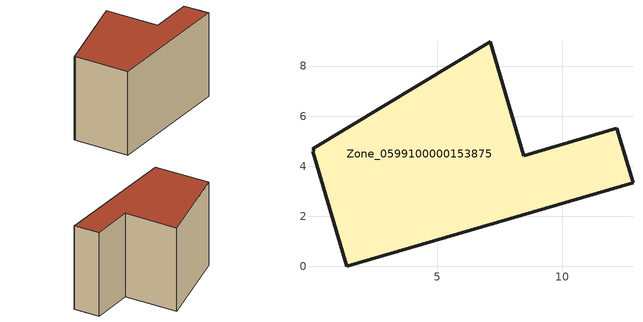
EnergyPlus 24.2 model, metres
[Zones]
Zone_0599100000153875
 floor ground (C_G): 0.03,4.59 0.08,4.62 0.01,4.7 7.13,8.97 8.46,4.41 12.19,5.51 12.83,3.33 1.39,0 z0
 wall outside (C_F): 12.83,3.33 12.19,5.51 8.46,4.41 7.13,8.97 0.01,4.7 0.08,4.62 0.03,4.59 1.39,0 12.83,3.33 z0:7.32
 roof outside (C_R): 0.08,4.62 0.03,4.59 1.39,0 12.83,3.33 12.19,5.51 8.46,4.41 7.13,8.97 0.01,4.7 z7.32
[BUILDING]
Pand.0599100000153875: North Axis=0; Terrain=City; Loads Convergence Tolerance Value=0.04; Temperature Convergence Tolerance Value=0.4; Solar Distribution=FullExterior; Maximum Number of Warmup Days=25; Minimum Number of Warmup Days=1
[Site:Location]
Rotterdam.The.Hague.AP_ZH_NLD Design_Conditions: Latitude=51.96; Longitude=4.45; Time Zone=1; Elevation=-4.5
[SITE:GROUNDTEMPERATURE:BUILDINGSURFACE]
18, 18, 18, 18, 18, 18, 18, 18, 18, 18, 18, 18
[MATERIAL] Thermal Absorptance=0.9; Solar Absorptance=0.7; Visible Absorptance=0.7
Name | Roughness | Thickness | Conductivity | Density | Specific Heat
G.TI.1946 | MediumSmooth | 0.15 | 1 | 540 | 1210
F.TI.1946 | Rough | 0.3 | 0.857143 | 1920 | 840
R.TI.1946 | MediumRough | 0.2 | 0.1 | 1500 | 1000
[CONSTRUCTION]
C_G: G.TI.1946
C_F: F.TI.1946
C_R: R.TI.1946
[ZONE]
Zone_0599100000153875: Type=1; Multiplier=1; Ceiling Height=Autocalculate; Volume=Autocalculate; Floor Area=autocalculate; Part of Total Floor Area=Yes
[ZONEINFILTRATION:DESIGNFLOWRATE]
Infil_Zone_0599100000153875: Zone or ZoneList or Space or SpaceList=Zone_0599100000153875; Schedule=AlwaysOn; Design Flow Rate Calculation Method=Flow/Area; Flow Rate per Floor Area=0.003; Constant Term Coefficient=1; Temperature Term Coefficient=0; Velocity Term Coefficient=0; Velocity Squared Term Coefficient=0
[HVACTEMPLATE:ZONE:IDEALLOADSAIRSYSTEM]
Zone_0599100000153875: Maximum Heating Supply Air Temperature=50; Minimum Cooling Supply Air Temperature=13; Maximum Heating Supply Air Humidity Ratio=0.0156; Minimum Cooling Supply Air Humidity Ratio=0.0077; Heating Limit=NoLimit; Cooling Limit=NoLimit; Dehumidification Control Type=ConstantSensibleHeatRatio; Cooling Sensible Heat Ratio=0.7; Dehumidification Setpoint=60; Humidification Control Type=None; Humidification Setpoint=30; Outdoor Air Method=None; Outdoor Air Flow Rate per Person=0.00944; Outdoor Air Flow Rate per Zone Floor Area=0; Outdoor Air Flow Rate per Zone=0; Demand Controlled Ventilation Type=None; Outdoor Air Economizer Type=NoEconomizer; Heat Recovery Type=None; Sensible Heat Recovery Effectiveness=0.7; Latent Heat Recovery Effectiveness=0.65
[ZONECONTROL:THERMOSTAT]
ThermostatControl_Zone_0599100000153875: Zone or ZoneList=Zone_0599100000153875; Control Type Schedule=DualSetpointControlType; Control 1=Thermostat_Zone_0599100000153875; Temperature Difference Between Cutout And Setpoint=0
[THERMOSTATSETPOINT:DUALSETPOINT]
Thermostat_Zone_0599100000153875: Heating Setpoint Temperature Schedule=HeatingSetpoint_Zone_0599100000153875; Cooling Setpoint Temperature Schedule=CoolingSetpoint_Zone_0599100000153875
[SCHEDULE:COMPACT]
HeatingSetpoint_Zone_0599100000153875: Through: 12/31, For: AllDays, Until: 24:00, 21
CoolingSetpoint_Zone_0599100000153875: Through: 12/31, For: AllDays, Until: 24:00, 24
DualSetpointControlType: Through: 12/31, For: AllDays, Until: 24:00, 4
AlwaysOn: Through: 12/31, For: AllDays, Until: 24:00, 1
